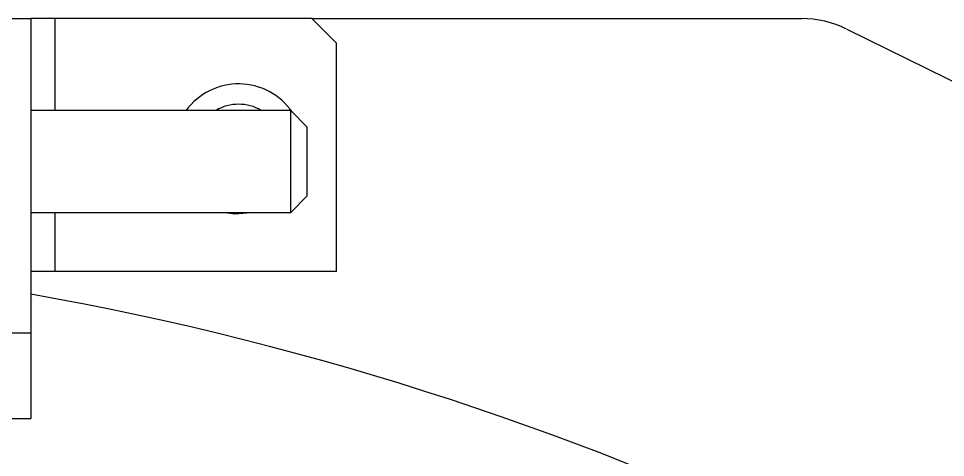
# Model space of a CAD drawing. Extents: x 8 to 113, y 0 to 87.
# Drawn here: x 107.613 to 108.75, y 40.32 to 40.858 of the extents above; entities that cross this region are included whole.
import ezdxf

# ---------------------------------------------------------------- set-up
doc = ezdxf.new("R2010")
doc.units = 0
doc.header["$MEASUREMENT"] = 0
doc.layers.add('OBJECT', color=7, linetype='CONTINUOUS')

msp = doc.modelspace()

# ---------------------------------------------------------------- linework, layer by layer
at = {"layer": 'OBJECT'}
for p, q in [((107.5879, 40.8582), (107.6277, 40.8582)), ((107.6277, 40.8582), (107.6277, 40.4732)), ((107.6577, 40.8582), (107.6277, 40.8582)), ((107.9727, 40.8582), (107.6577, 40.8582)), ((107.6577, 40.7457), (107.6577, 40.8582)), ((108.0027, 40.8282), (107.9727, 40.8582)), ((107.9727, 40.8582), (108.5736, 40.8582)), ((108.6288, 40.8454), (109.1334, 40.5975)), ((108.0027, 40.5482), (108.0027, 40.8282)), ((107.9466, 40.7457), (107.6277, 40.7457)), ((107.9666, 40.7257), (107.9466, 40.7457)), ((107.9466, 40.6207), (107.9466, 40.7457)), ((107.9666, 40.7257), (107.9666, 40.6407)), ((107.9466, 40.6207), (107.9666, 40.6407)), ((107.6277, 40.6207), (107.9466, 40.6207)), ((107.6577, 40.5482), (107.6577, 40.6207)), ((107.6577, 40.5482), (107.6277, 40.5482)), ((108.0027, 40.5482), (107.6577, 40.5482)), ((107.5495, 40.4732), (107.6277, 40.4732)), ((107.6277, 40.4732), (107.6277, 40.3682)), ((107.5527, 40.3682), (107.6277, 40.3682))]:
    msp.add_line(p, q, dxfattribs=at)
at = {"layer": 'OBJECT', "flags": 128}
msp.add_lwpolyline([(107.9025, 40.6207), (107.8781, 40.6184), (107.8629, 40.6207)], dxfattribs=at)
at = {"layer": 'OBJECT'}
for centre, radius, start, end in [((108.5736, 40.7332), 0.125, 63.8384, 90), ((107.8827, 40.6982), 0.08, 34.8637, 143.5764), ((107.8827, 40.6982), 0.055, 59.7274, 120.2726), ((106.9716, 36.8182), 3.76, 16.241, 79.9508)]:
    msp.add_arc(centre, radius, start, end, dxfattribs=at)

doc.saveas('drawing.dxf')
